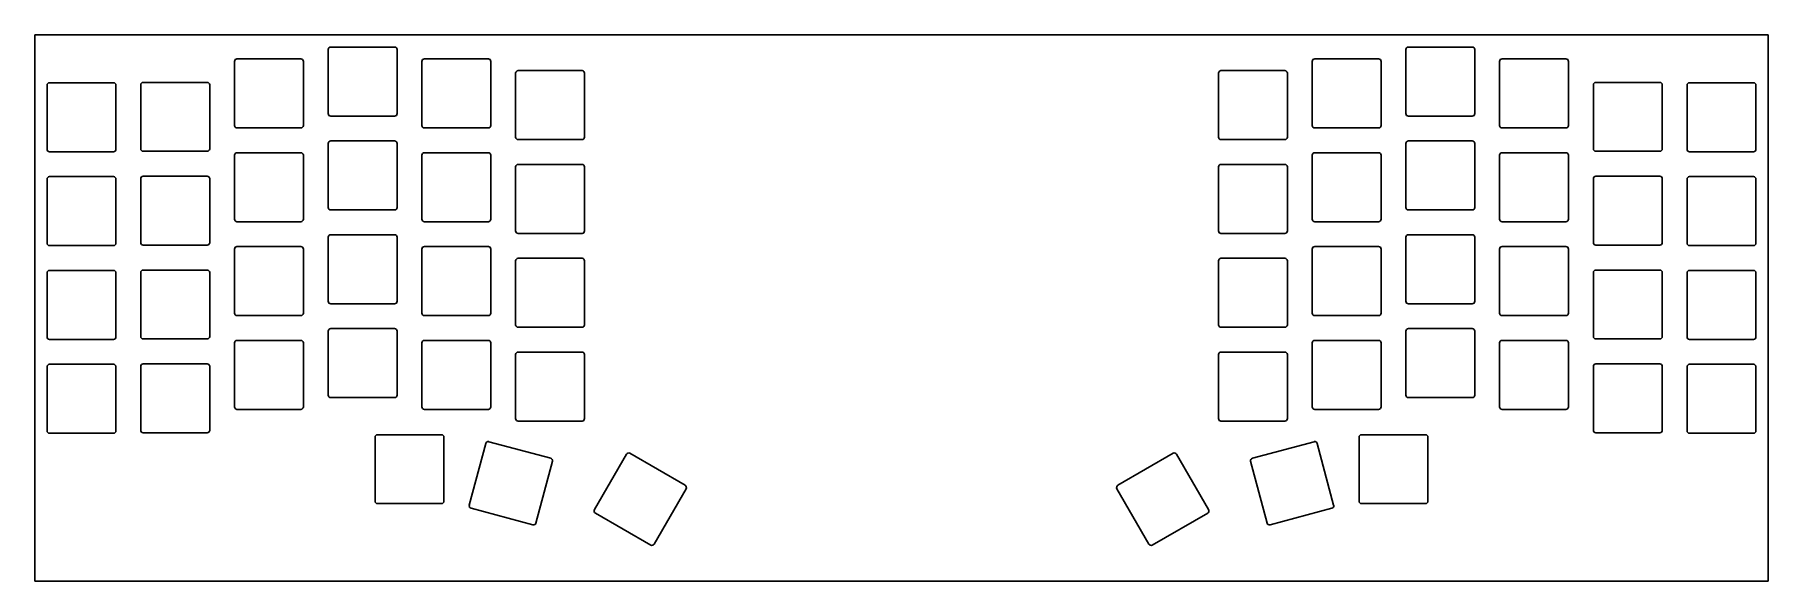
# Model space of a CAD drawing. Header units: millimetres. Extents: x 10 to 362, y -111 to 0.
import ezdxf

# ---------------------------------------------------------------- set-up
doc = ezdxf.new("R2010")
doc.units = ezdxf.units.MM

msp = doc.modelspace()

# ---------------------------------------------------------------- linework, layer by layer
for p, q in [((9.53, 0), (361.95, 0)), ((9.53, -110.96), (9.53, 0)), ((361.95, -110.96), (361.95, 0)), ((69.2, -3.02), (69.2, -16.02)), ((69.7, -2.52), (82.7, -2.52)), ((83.2, -3.02), (83.2, -16.02)), ((288.27, -3.02), (288.27, -16.02)), ((288.77, -2.52), (301.77, -2.52)), ((302.27, -3.02), (302.27, -16.02)), ((50.15, -5.41), (50.15, -18.41)), ((50.65, -4.91), (63.65, -4.91)), ((64.15, -5.41), (64.15, -18.41)), ((88.25, -5.41), (88.25, -18.41)), ((88.75, -4.91), (101.75, -4.91)), ((102.25, -5.41), (102.25, -18.41)), ((269.23, -5.41), (269.23, -18.41)), ((269.73, -4.91), (282.73, -4.91)), ((283.23, -5.41), (283.23, -18.41)), ((307.32, -5.41), (307.32, -18.41)), ((307.82, -4.91), (320.82, -4.91)), ((321.32, -5.41), (321.32, -18.41)), ((12.05, -10.26), (12.05, -23.26)), ((12.55, -9.76), (25.55, -9.76)), ((26.05, -10.26), (26.05, -23.26)), ((31.1, -10.17), (31.1, -23.17)), ((31.6, -9.67), (44.6, -9.67)), ((45.1, -10.17), (45.1, -23.17)), ((107.3, -7.79), (107.3, -20.79)), ((107.8, -7.29), (120.8, -7.29)), ((121.3, -7.79), (121.3, -20.79)), ((250.18, -7.79), (250.18, -20.79)), ((250.68, -7.29), (263.68, -7.29)), ((264.18, -7.79), (264.18, -20.79)), ((326.38, -10.17), (326.38, -23.17)), ((326.88, -9.67), (339.88, -9.67)), ((340.38, -10.17), (340.38, -23.17)), ((345.43, -10.26), (345.43, -23.26)), ((345.93, -9.76), (358.93, -9.76)), ((359.43, -10.26), (359.43, -23.26)), ((69.7, -16.52), (82.7, -16.52)), ((288.77, -16.52), (301.77, -16.52)), ((50.65, -18.91), (63.65, -18.91)), ((88.75, -18.91), (101.75, -18.91)), ((269.73, -18.91), (282.73, -18.91)), ((307.82, -18.91), (320.82, -18.91)), ((12.55, -23.76), (25.55, -23.76)), ((31.6, -23.67), (44.6, -23.67)), ((50.15, -24.46), (50.15, -37.46)), ((50.65, -23.96), (63.65, -23.96)), ((64.15, -24.46), (64.15, -37.46)), ((69.2, -22.07), (69.2, -35.08)), ((69.7, -21.57), (82.7, -21.57)), ((83.2, -22.07), (83.2, -35.08)), ((88.25, -24.46), (88.25, -37.46)), ((88.75, -23.96), (101.75, -23.96)), ((102.25, -24.46), (102.25, -37.46)), ((107.8, -21.29), (120.8, -21.29)), ((250.68, -21.29), (263.68, -21.29)), ((269.23, -24.46), (269.23, -37.46)), ((269.73, -23.96), (282.73, -23.96)), ((283.23, -24.46), (283.23, -37.46)), ((288.27, -22.07), (288.27, -35.08)), ((288.77, -21.57), (301.77, -21.57)), ((302.27, -22.07), (302.27, -35.08)), ((307.32, -24.46), (307.32, -37.46)), ((307.82, -23.96), (320.82, -23.96)), ((321.32, -24.46), (321.32, -37.46)), ((326.88, -23.67), (339.88, -23.67)), ((345.93, -23.76), (358.93, -23.76)), ((107.3, -26.84), (107.3, -39.84)), ((107.8, -26.34), (120.8, -26.34)), ((121.3, -26.84), (121.3, -39.84)), ((250.18, -26.84), (250.18, -39.84)), ((250.68, -26.34), (263.68, -26.34)), ((264.18, -26.84), (264.18, -39.84)), ((12.05, -29.31), (12.05, -42.31)), ((12.55, -28.81), (25.55, -28.81)), ((26.05, -29.31), (26.05, -42.31)), ((31.1, -29.22), (31.1, -42.22)), ((31.6, -28.72), (44.6, -28.72)), ((45.1, -29.22), (45.1, -42.22)), ((326.38, -29.22), (326.38, -42.22)), ((326.88, -28.72), (339.88, -28.72)), ((340.38, -29.22), (340.38, -42.22)), ((345.43, -29.31), (345.43, -42.31)), ((345.93, -28.81), (358.93, -28.81)), ((359.43, -29.31), (359.43, -42.31)), ((50.65, -37.96), (63.65, -37.96)), ((69.7, -35.58), (82.7, -35.58)), ((88.75, -37.96), (101.75, -37.96)), ((269.73, -37.96), (282.73, -37.96)), ((288.77, -35.58), (301.77, -35.58)), ((307.82, -37.96), (320.82, -37.96)), ((69.2, -41.12), (69.2, -54.12)), ((69.7, -40.62), (82.7, -40.62)), ((83.2, -41.12), (83.2, -54.12)), ((107.8, -40.34), (120.8, -40.34)), ((250.68, -40.34), (263.68, -40.34)), ((288.27, -41.12), (288.27, -54.12)), ((288.77, -40.62), (301.77, -40.62)), ((302.27, -41.12), (302.27, -54.12)), ((12.55, -42.81), (25.55, -42.81)), ((31.6, -42.72), (44.6, -42.72)), ((50.15, -43.51), (50.15, -56.51)), ((50.65, -43.01), (63.65, -43.01)), ((64.15, -43.51), (64.15, -56.51)), ((88.25, -43.51), (88.25, -56.51)), ((88.75, -43.01), (101.75, -43.01)), ((102.25, -43.51), (102.25, -56.51)), ((107.8, -45.39), (120.8, -45.39)), ((250.68, -45.39), (263.68, -45.39)), ((269.23, -43.51), (269.23, -56.51)), ((269.73, -43.01), (282.73, -43.01)), ((283.23, -43.51), (283.23, -56.51)), ((307.32, -43.51), (307.32, -56.51)), ((307.82, -43.01), (320.82, -43.01)), ((321.32, -43.51), (321.32, -56.51)), ((326.88, -42.72), (339.88, -42.72)), ((345.93, -42.81), (358.93, -42.81)), ((12.05, -48.36), (12.05, -61.36)), ((12.55, -47.86), (25.55, -47.86)), ((26.05, -48.36), (26.05, -61.36)), ((31.1, -48.27), (31.1, -61.27)), ((31.6, -47.77), (44.6, -47.77)), ((45.1, -48.27), (45.1, -61.27)), ((107.3, -45.89), (107.3, -58.89)), ((121.3, -45.89), (121.3, -58.89)), ((250.18, -45.89), (250.18, -58.89)), ((264.18, -45.89), (264.18, -58.89)), ((326.38, -48.27), (326.38, -61.27)), ((326.88, -47.77), (339.88, -47.77)), ((340.38, -48.27), (340.38, -61.27)), ((345.43, -48.36), (345.43, -61.36)), ((345.93, -47.86), (358.93, -47.86)), ((359.43, -48.36), (359.43, -61.36)), ((69.7, -54.62), (82.7, -54.62)), ((288.77, -54.62), (301.77, -54.62)), ((50.65, -57.01), (63.65, -57.01)), ((69.7, -59.67), (82.7, -59.67)), ((88.75, -57.01), (101.75, -57.01)), ((107.8, -59.39), (120.8, -59.39)), ((250.68, -59.39), (263.68, -59.39)), ((269.73, -57.01), (282.73, -57.01)), ((288.77, -59.67), (301.77, -59.67)), ((307.82, -57.01), (320.82, -57.01)), ((12.55, -61.86), (25.55, -61.86)), ((31.6, -61.77), (44.6, -61.77)), ((50.15, -62.56), (50.15, -75.56)), ((50.65, -62.06), (63.65, -62.06)), ((64.15, -62.56), (64.15, -75.56)), ((69.2, -60.17), (69.2, -73.17)), ((83.2, -60.17), (83.2, -73.17)), ((88.25, -62.56), (88.25, -75.56)), ((88.75, -62.06), (101.75, -62.06)), ((102.25, -62.56), (102.25, -75.56)), ((269.23, -62.56), (269.23, -75.56)), ((269.73, -62.06), (282.73, -62.06)), ((283.23, -62.56), (283.23, -75.56)), ((288.27, -60.17), (288.27, -73.17)), ((302.27, -60.17), (302.27, -73.17)), ((307.32, -62.56), (307.32, -75.56)), ((307.82, -62.06), (320.82, -62.06)), ((321.32, -62.56), (321.32, -75.56)), ((326.88, -61.77), (339.88, -61.77)), ((345.93, -61.86), (358.93, -61.86)), ((12.55, -66.91), (25.55, -66.91)), ((31.6, -66.82), (44.6, -66.82)), ((107.3, -64.94), (107.3, -77.94)), ((107.8, -64.44), (120.8, -64.44)), ((121.3, -64.94), (121.3, -77.94)), ((250.18, -64.94), (250.18, -77.94)), ((250.68, -64.44), (263.68, -64.44)), ((264.18, -64.94), (264.18, -77.94)), ((326.88, -66.82), (339.88, -66.82)), ((345.93, -66.91), (358.93, -66.91)), ((12.05, -67.41), (12.05, -80.41)), ((26.05, -67.41), (26.05, -80.41)), ((31.1, -67.32), (31.1, -80.32)), ((45.1, -67.32), (45.1, -80.32)), ((326.38, -67.32), (326.38, -80.32)), ((340.38, -67.32), (340.38, -80.32)), ((345.43, -67.41), (345.43, -80.41)), ((359.43, -67.41), (359.43, -80.41)), ((69.7, -73.67), (82.7, -73.67)), ((288.77, -73.67), (301.77, -73.67)), ((50.65, -76.06), (63.65, -76.06)), ((88.75, -76.06), (101.75, -76.06)), ((269.73, -76.06), (282.73, -76.06)), ((307.82, -76.06), (320.82, -76.06)), ((12.55, -80.91), (25.55, -80.91)), ((31.6, -80.82), (44.6, -80.82)), ((107.8, -78.44), (120.8, -78.44)), ((250.68, -78.44), (263.68, -78.44)), ((326.88, -80.82), (339.88, -80.82)), ((345.93, -80.91), (358.93, -80.91)), ((78.72, -81.7), (78.72, -94.7)), ((79.22, -81.2), (92.22, -81.2)), ((92.72, -81.7), (92.72, -94.7)), ((101.25, -82.98), (97.88, -95.53)), ((101.86, -82.62), (114.42, -85.99)), ((257.06, -85.99), (269.62, -82.62)), ((270.23, -82.98), (273.59, -95.53)), ((278.75, -81.7), (278.75, -94.7)), ((279.25, -81.2), (292.25, -81.2)), ((292.75, -81.7), (292.75, -94.7)), ((114.77, -86.6), (111.41, -99.16)), ((129.81, -85.16), (123.31, -96.42)), ((141.76, -91.48), (130.5, -84.98)), ((240.98, -84.98), (229.72, -91.48)), ((241.66, -85.16), (248.16, -96.42)), ((256.7, -86.6), (260.07, -99.16)), ((141.94, -92.16), (135.44, -103.42)), ((229.54, -92.16), (236.04, -103.42)), ((79.22, -95.2), (92.22, -95.2)), ((98.24, -96.14), (110.79, -99.51)), ((134.76, -103.61), (123.5, -97.11)), ((247.98, -97.11), (236.72, -103.61)), ((260.68, -99.51), (273.24, -96.14)), ((279.25, -95.2), (292.25, -95.2)), ((9.53, -110.96), (361.95, -110.96))]:
    msp.add_line(p, q)
for centre, start, end in [((69.7, -3.02), 90, 180), ((82.7, -3.02), 0, 90), ((288.77, -3.02), 90, 180), ((301.77, -3.02), 0, 90), ((50.65, -5.41), 90, 180), ((63.65, -5.41), 0, 90), ((88.75, -5.41), 90, 180), ((101.75, -5.41), 0, 90), ((269.73, -5.41), 90, 180), ((282.73, -5.41), 0, 90), ((307.82, -5.41), 90, 180), ((320.82, -5.41), 0, 90), ((12.55, -10.26), 90, 180), ((25.55, -10.26), 0, 90), ((31.6, -10.17), 90, 180), ((44.6, -10.17), 0, 90), ((107.8, -7.79), 90, 180), ((120.8, -7.79), 0, 90), ((250.68, -7.79), 90, 180), ((263.68, -7.79), 0, 90), ((326.88, -10.17), 90, 180), ((339.88, -10.17), 0, 90), ((345.93, -10.26), 90, 180), ((358.93, -10.26), 0, 90), ((69.7, -16.02), 180, 270), ((82.7, -16.02), 270, 0), ((288.77, -16.02), 180, 270), ((301.77, -16.02), 270, 0), ((50.65, -18.41), 180, 270), ((63.65, -18.41), 270, 0), ((88.75, -18.41), 180, 270), ((101.75, -18.41), 270, 0), ((107.8, -20.79), 180, 270), ((120.8, -20.79), 270, 0), ((250.68, -20.79), 180, 270), ((263.68, -20.79), 270, 0), ((269.73, -18.41), 180, 270), ((282.73, -18.41), 270, 0), ((307.82, -18.41), 180, 270), ((320.82, -18.41), 270, 0), ((12.55, -23.26), 180, 270), ((25.55, -23.26), 270, 0), ((31.6, -23.17), 180, 270), ((44.6, -23.17), 270, 0), ((50.65, -24.46), 90, 180), ((63.65, -24.46), 0, 90), ((69.7, -22.07), 90, 180), ((82.7, -22.07), 0, 90), ((88.75, -24.46), 90, 180), ((101.75, -24.46), 0, 90), ((269.73, -24.46), 90, 180), ((282.73, -24.46), 0, 90), ((288.77, -22.07), 90, 180), ((301.77, -22.07), 0, 90), ((307.82, -24.46), 90, 180), ((320.82, -24.46), 0, 90), ((326.88, -23.17), 180, 270), ((339.88, -23.17), 270, 0), ((345.93, -23.26), 180, 270), ((358.93, -23.26), 270, 0), ((107.8, -26.84), 90, 180), ((120.8, -26.84), 0, 90), ((250.68, -26.84), 90, 180), ((263.68, -26.84), 0, 90), ((12.55, -29.31), 90, 180), ((25.55, -29.31), 0, 90), ((31.6, -29.22), 90, 180), ((44.6, -29.22), 0, 90), ((326.88, -29.22), 90, 180), ((339.88, -29.22), 0, 90), ((345.93, -29.31), 90, 180), ((358.93, -29.31), 0, 90), ((69.7, -35.08), 180, 270), ((82.7, -35.08), 270, 0), ((288.77, -35.08), 180, 270), ((301.77, -35.08), 270, 0), ((50.65, -37.46), 180, 270), ((63.65, -37.46), 270, 0), ((88.75, -37.46), 180, 270), ((101.75, -37.46), 270, 0), ((269.73, -37.46), 180, 270), ((282.73, -37.46), 270, 0), ((307.82, -37.46), 180, 270), ((320.82, -37.46), 270, 0), ((31.6, -42.22), 180, 270), ((44.6, -42.22), 270, 0), ((69.7, -41.12), 90, 180), ((82.7, -41.12), 0, 90), ((107.8, -39.84), 180, 270), ((120.8, -39.84), 270, 0), ((250.68, -39.84), 180, 270), ((263.68, -39.84), 270, 0), ((288.77, -41.12), 90, 180), ((301.77, -41.12), 0, 90), ((326.88, -42.22), 180, 270), ((339.88, -42.22), 270, 0), ((12.55, -42.31), 180, 270), ((25.55, -42.31), 270, 0), ((50.65, -43.51), 90, 180), ((63.65, -43.51), 0, 90), ((88.75, -43.51), 90, 180), ((101.75, -43.51), 0, 90), ((107.8, -45.89), 90, 180), ((120.8, -45.89), 0, 90), ((250.68, -45.89), 90, 180), ((263.68, -45.89), 0, 90), ((269.73, -43.51), 90, 180), ((282.73, -43.51), 0, 90), ((307.82, -43.51), 90, 180), ((320.82, -43.51), 0, 90), ((345.93, -42.31), 180, 270), ((358.93, -42.31), 270, 0), ((12.55, -48.36), 90, 180), ((25.55, -48.36), 0, 90), ((31.6, -48.27), 90, 180), ((44.6, -48.27), 0, 90), ((326.88, -48.27), 90, 180), ((339.88, -48.27), 0, 90), ((345.93, -48.36), 90, 180), ((358.93, -48.36), 0, 90), ((69.7, -54.12), 180, 270), ((82.7, -54.12), 270, 0), ((288.77, -54.12), 180, 270), ((301.77, -54.12), 270, 0), ((50.65, -56.51), 180, 270), ((63.65, -56.51), 270, 0), ((69.7, -60.17), 90, 180), ((82.7, -60.17), 0, 90), ((88.75, -56.51), 180, 270), ((101.75, -56.51), 270, 0), ((107.8, -58.89), 180, 270), ((120.8, -58.89), 270, 0), ((250.68, -58.89), 180, 270), ((263.68, -58.89), 270, 0), ((269.73, -56.51), 180, 270), ((282.73, -56.51), 270, 0), ((288.77, -60.17), 90, 180), ((301.77, -60.17), 0, 90), ((307.82, -56.51), 180, 270), ((320.82, -56.51), 270, 0), ((12.55, -61.36), 180, 270), ((25.55, -61.36), 270, 0), ((31.6, -61.27), 180, 270), ((44.6, -61.27), 270, 0), ((50.65, -62.56), 90, 180), ((63.65, -62.56), 0, 90), ((88.75, -62.56), 90, 180), ((101.75, -62.56), 0, 90), ((269.73, -62.56), 90, 180), ((282.73, -62.56), 0, 90), ((307.82, -62.56), 90, 180), ((320.82, -62.56), 0, 90), ((326.88, -61.27), 180, 270), ((339.88, -61.27), 270, 0), ((345.93, -61.36), 180, 270), ((358.93, -61.36), 270, 0), ((12.55, -67.41), 90, 180), ((25.55, -67.41), 0, 90), ((31.6, -67.32), 90, 180), ((44.6, -67.32), 0, 90), ((107.8, -64.94), 90, 180), ((120.8, -64.94), 0, 90), ((250.68, -64.94), 90, 180), ((263.68, -64.94), 0, 90), ((326.88, -67.32), 90, 180), ((339.88, -67.32), 0, 90), ((345.93, -67.41), 90, 180), ((358.93, -67.41), 0, 90), ((69.7, -73.17), 180, 270), ((82.7, -73.17), 270, 0), ((288.77, -73.17), 180, 270), ((301.77, -73.17), 270, 0), ((50.65, -75.56), 180, 270), ((63.65, -75.56), 270, 0), ((88.75, -75.56), 180, 270), ((101.75, -75.56), 270, 0), ((269.73, -75.56), 180, 270), ((282.73, -75.56), 270, 0), ((307.82, -75.56), 180, 270), ((320.82, -75.56), 270, 0), ((12.55, -80.41), 180, 270), ((25.55, -80.41), 270, 0), ((31.6, -80.32), 180, 270), ((44.6, -80.32), 270, 0), ((107.8, -77.94), 180, 270), ((120.8, -77.94), 270, 0), ((250.68, -77.94), 180, 270), ((263.68, -77.94), 270, 0), ((326.88, -80.32), 180, 270), ((339.88, -80.32), 270, 0), ((345.93, -80.41), 180, 270), ((358.93, -80.41), 270, 0), ((79.22, -81.7), 90, 180), ((92.22, -81.7), 0, 90), ((101.73, -83.1), 75, 165), ((269.74, -83.1), 15, 105), ((279.25, -81.7), 90, 180), ((292.25, -81.7), 0, 90), ((114.29, -86.47), 345, 75), ((130.25, -85.41), 60, 150), ((241.23, -85.41), 30, 120), ((257.19, -86.47), 105, 195), ((141.51, -91.91), 330, 60), ((229.97, -91.91), 120, 210), ((79.22, -94.7), 180, 270), ((92.22, -94.7), 270, 0), ((279.25, -94.7), 180, 270), ((292.25, -94.7), 270, 0), ((98.37, -95.66), 165, 255), ((123.75, -96.67), 150, 240), ((247.73, -96.67), 300, 30), ((273.11, -95.66), 285, 15), ((110.92, -99.03), 255, 345), ((260.55, -99.03), 195, 285), ((135.01, -103.17), 240, 330), ((236.47, -103.17), 210, 300)]:
    msp.add_arc(centre, 0.5, start, end)

doc.saveas('drawing.dxf')
